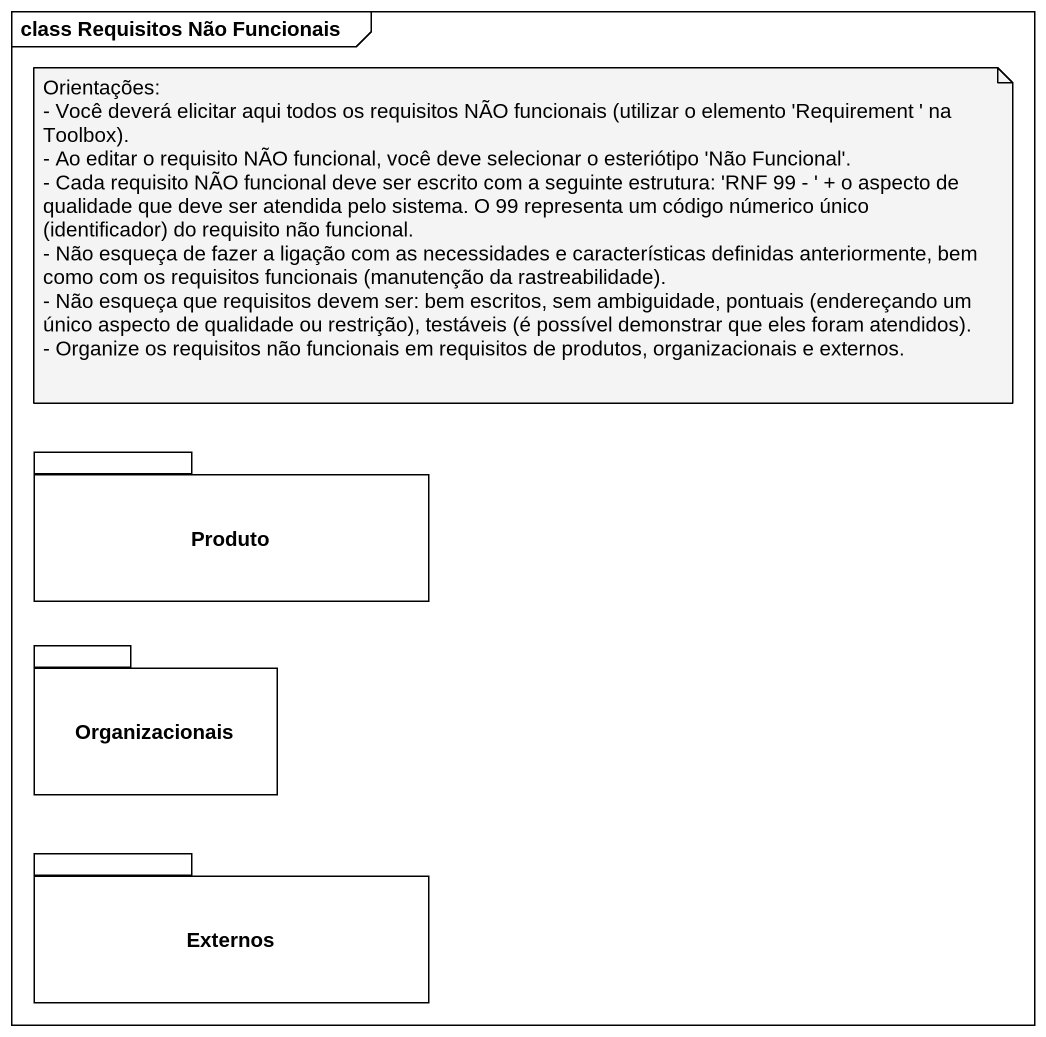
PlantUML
@startuml
mainframe class Requisitos Não Funcionais
package Produto {
}
package Organizacionais {
}
package Externos {
}
note as N1
  Orientações:
  - Você deverá elicitar aqui todos os requisitos NÃO funcionais (utilizar o elemento 'Requirement ' na Toolbox).
  - Ao editar o requisito NÃO funcional, você deve selecionar o esteriótipo 'Não Funcional'.
  - Cada requisito NÃO funcional deve ser escrito com a seguinte estrutura: 'RNF 99 - ' + o aspecto de qualidade que deve ser atendida pelo sistema. O 99 representa um código númerico único (identificador) do requisito não funcional.
  - Não esqueça de fazer a ligação com as necessidades e características definidas anteriormente, bem como com os requisitos funcionais (manutenção da rastreabilidade).
  - Não esqueça que requisitos devem ser: bem escritos, sem ambiguidade, pontuais (endereçando um único aspecto de qualidade ou restrição), testáveis (é possível demonstrar que eles foram atendidos).
  - Organize os requisitos não funcionais em requisitos de produtos, organizacionais e externos.
end note
@enduml
